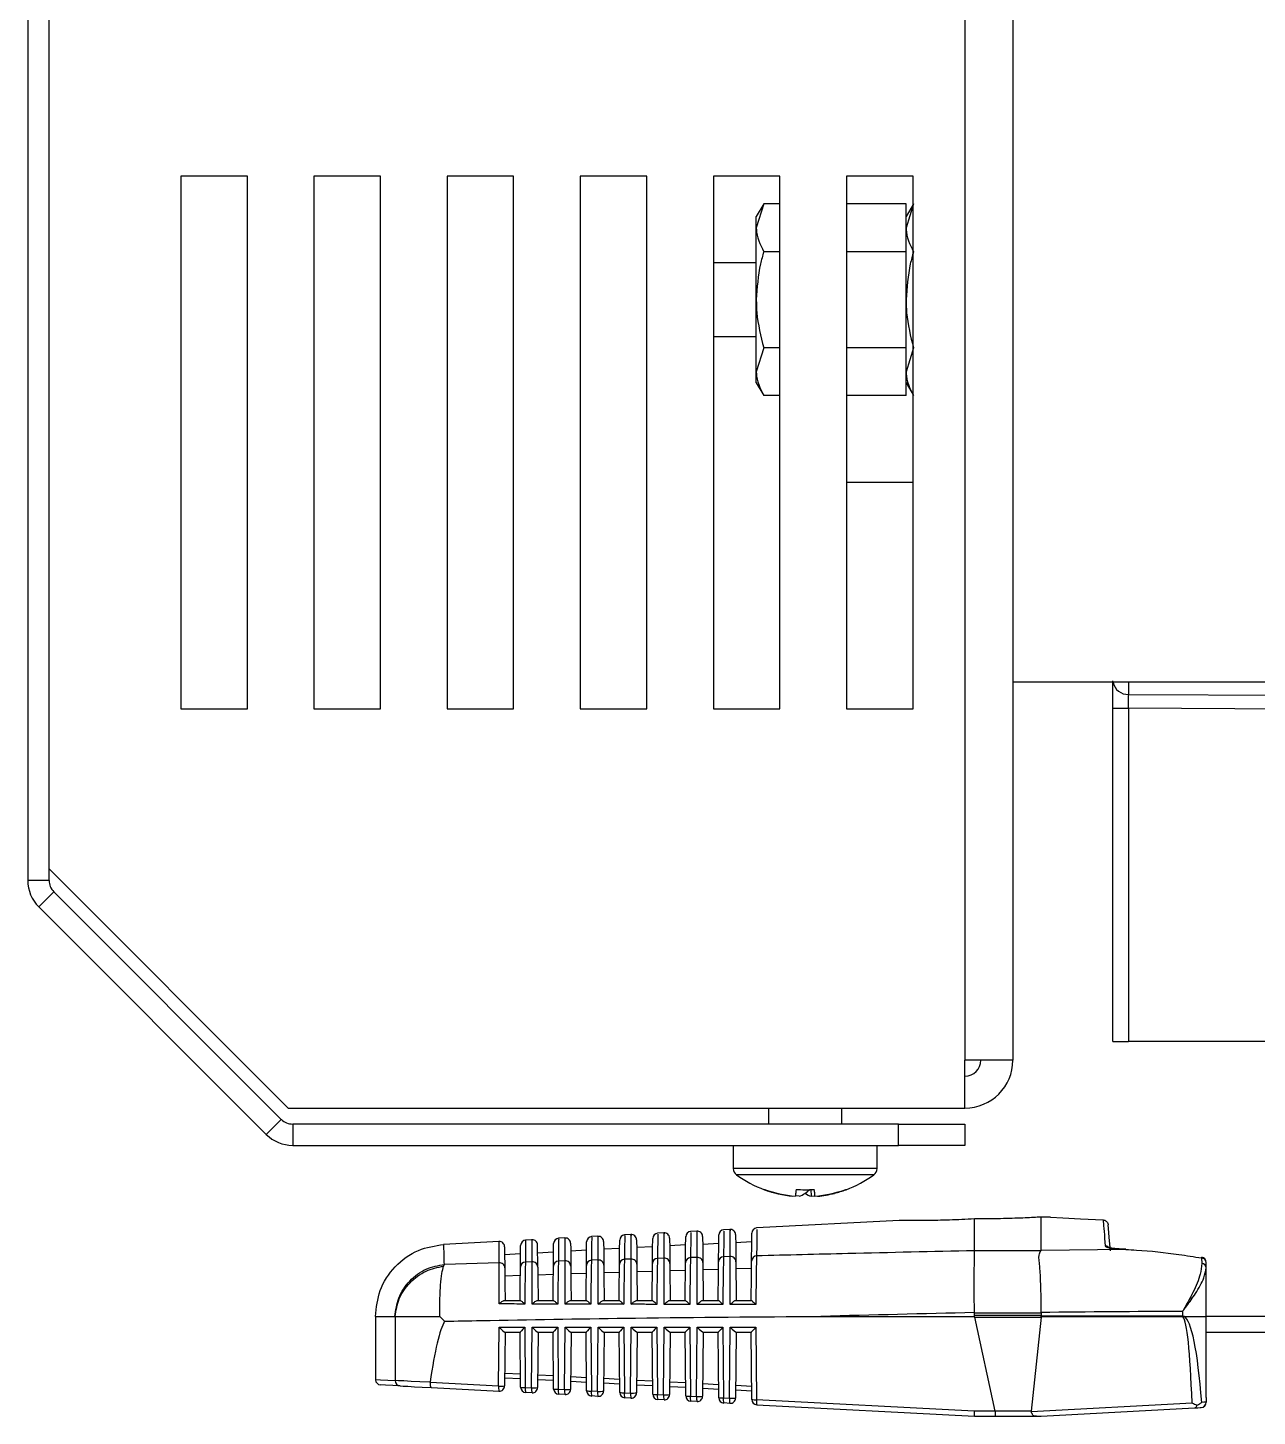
# Model space of a CAD drawing. Extents: x 17.3 to 113.1, y 4.8 to 84.5.
# Drawn here: x 48.222 to 50.531, y 69.276 to 71.884 of the extents above; entities that cross this region are included whole.
import ezdxf

# ---------------------------------------------------------------- set-up
doc = ezdxf.new("R2010")
doc.units = 0
doc.header["$MEASUREMENT"] = 0
doc.layers.add('OBJECT', color=7, linetype='CONTINUOUS')

msp = doc.modelspace()

# ---------------------------------------------------------------- linework, layer by layer
at = {"layer": 'OBJECT'}
for p, q in [((49.9817, 73.765), (49.9817, 69.945)), ((50.0717, 73.765), (50.0717, 69.945)), ((48.2217, 73.3876), (48.2217, 70.2824)), ((48.2617, 70.2824), (48.2617, 73.3876)), ((48.6342, 71.605), (48.5092, 71.605)), ((48.5092, 71.605), (48.5092, 70.605)), ((48.6342, 70.605), (48.6342, 71.605)), ((48.8842, 71.605), (48.7592, 71.605)), ((48.7592, 71.605), (48.7592, 70.605)), ((48.8842, 70.605), (48.8842, 71.605)), ((49.1342, 71.605), (49.0092, 71.605)), ((49.0092, 71.605), (49.0092, 70.605)), ((49.1342, 70.605), (49.1342, 71.605)), ((49.3842, 71.605), (49.2592, 71.605)), ((49.2592, 71.605), (49.2592, 70.605)), ((49.3842, 70.605), (49.3842, 71.605)), ((49.5092, 71.605), (49.5092, 70.605)), ((49.6342, 71.605), (49.5092, 71.605)), ((49.6342, 70.605), (49.6342, 71.605)), ((49.7592, 71.605), (49.7592, 70.605)), ((49.8842, 71.605), (49.7592, 71.605)), ((49.8842, 70.605), (49.8842, 71.605)), ((49.6038, 71.5531), (49.5899, 71.529)), ((49.6038, 71.5531), (49.5899, 71.5081)), ((49.6342, 71.5531), (49.6038, 71.5531)), ((49.8711, 71.5531), (49.7592, 71.5531)), ((49.885, 71.5531), (49.8711, 71.5081)), ((49.8711, 71.4631), (49.8711, 71.5531)), ((49.8842, 71.5517), (49.8711, 71.529)), ((49.5899, 71.5081), (49.5899, 71.529)), ((49.5899, 71.373), (49.5899, 71.5081)), ((49.6342, 71.4631), (49.6038, 71.4631)), ((49.8711, 71.4631), (49.7592, 71.4631)), ((49.8711, 71.2829), (49.8711, 71.4631)), ((49.5899, 71.442), (49.5092, 71.442)), ((49.5899, 71.2379), (49.5899, 71.373)), ((49.5092, 71.304), (49.5899, 71.304)), ((49.6038, 71.2829), (49.5899, 71.2379)), ((49.6342, 71.2829), (49.6038, 71.2829)), ((49.8711, 71.2829), (49.7592, 71.2829)), ((49.885, 71.2829), (49.8711, 71.2379)), ((49.8711, 71.1929), (49.8711, 71.2829)), ((49.5899, 71.217), (49.5899, 71.2379)), ((49.5899, 71.217), (49.6038, 71.1929)), ((49.8711, 71.217), (49.8842, 71.1943)), ((49.6342, 71.1929), (49.6038, 71.1929)), ((49.8711, 71.1929), (49.7592, 71.1929)), ((49.8842, 71.03), (49.7592, 71.03)), ((51.7597, 70.655), (50.0717, 70.655)), ((50.2892, 70.6317), (50.2892, 70.655)), ((50.2892, 70.6317), (50.6069, 70.6301)), ((48.5092, 70.605), (48.6342, 70.605)), ((48.7592, 70.605), (48.8842, 70.605)), ((49.0092, 70.605), (49.1342, 70.605)), ((49.2592, 70.605), (49.3842, 70.605)), ((49.5092, 70.605), (49.6342, 70.605)), ((49.7592, 70.605), (49.8842, 70.605)), ((50.2597, 70.6058), (50.2889, 70.6058)), ((50.2597, 69.98), (50.2597, 70.6058)), ((50.6056, 70.6043), (50.2889, 70.6058)), ((50.2889, 70.6058), (50.2889, 69.98)), ((48.2617, 70.3041), (48.7109, 69.855)), ((48.2617, 70.2824), (48.2217, 70.2824)), ((48.2705, 70.2612), (48.2422, 70.2329)), ((48.6979, 69.8338), (48.2705, 70.2612)), ((48.2422, 70.2329), (48.6697, 69.8055)), ((50.2597, 69.98), (50.2889, 69.98)), ((50.6017, 69.98), (50.2889, 69.98)), ((49.9817, 69.855), (49.9817, 69.945)), ((50.0717, 69.945), (49.9817, 69.945)), ((48.7109, 69.855), (49.9817, 69.855)), ((49.6127, 69.855), (49.6127, 69.825)), ((49.7507, 69.825), (49.7507, 69.855)), ((48.6979, 69.8338), (48.6697, 69.8055)), ((48.7192, 69.825), (48.7192, 69.785)), ((49.8567, 69.825), (48.7192, 69.825)), ((49.8567, 69.785), (49.8567, 69.825)), ((49.8567, 69.825), (49.9817, 69.825)), ((49.9817, 69.825), (49.9817, 69.785)), ((48.7192, 69.785), (49.8567, 69.785)), ((49.5467, 69.785), (49.5467, 69.7416)), ((49.8167, 69.7416), (49.8167, 69.785)), ((49.9817, 69.785), (49.8567, 69.785)), ((49.8167, 69.7416), (49.5467, 69.7416)), ((49.8105, 69.7294), (49.553, 69.7294)), ((49.6924, 69.702), (49.6931, 69.6895)), ((49.6584, 69.6895), (49.6585, 69.69)), ((49.6703, 69.6895), (49.6634, 69.6902)), ((49.6931, 69.6895), (49.7, 69.6902)), ((49.705, 69.6895), (49.7073, 69.6902)), ((49.705, 69.6895), (49.705, 69.69)), ((49.9997, 69.5872), (49.9997, 69.6467)), ((50.1247, 69.5878), (50.1247, 69.6502)), ((50.1426, 69.6503), (50.1425, 69.6503)), ((50.2411, 69.645), (50.2411, 69.645)), ((49.4165, 69.6207), (49.4047, 69.6201)), ((49.4784, 69.624), (49.4667, 69.6234)), ((49.5404, 69.6272), (49.5287, 69.6266)), ((49.8583, 69.6439), (49.5907, 69.6299)), ((49.1067, 69.6045), (49.0027, 69.599)), ((49.1469, 69.5562), (49.1473, 69.5972)), ((49.1687, 69.6077), (49.1567, 69.6071)), ((49.1796, 69.5565), (49.1792, 69.5978)), ((49.2306, 69.611), (49.2187, 69.6104)), ((49.2926, 69.6142), (49.2807, 69.6136)), ((49.3545, 69.6175), (49.3427, 69.6169)), ((49.3954, 69.5946), (49.3651, 69.593)), ((49.4574, 69.5979), (49.427, 69.5963)), ((49.4892, 69.5995), (49.5193, 69.6011)), ((49.5511, 69.6028), (49.5813, 69.6044)), ((49.1173, 69.58), (49.1471, 69.5816)), ((49.169, 69.5662), (49.1564, 69.5659)), ((49.1793, 69.5833), (49.2091, 69.5849)), ((49.231, 69.568), (49.2184, 69.5676)), ((49.2714, 69.5881), (49.2411, 69.5865)), ((49.293, 69.5697), (49.2804, 69.5693)), ((49.3334, 69.5914), (49.3031, 69.5898)), ((49.355, 69.5713), (49.3424, 69.571)), ((49.417, 69.573), (49.4044, 69.5726)), ((49.479, 69.5746), (49.4664, 69.5743)), ((49.5409, 69.5762), (49.5285, 69.5759)), ((49.9997, 69.5871), (49.9997, 69.5872)), ((50.1242, 69.5871), (49.9997, 69.5871)), ((50.1247, 69.5878), (50.1242, 69.5871)), ((50.2839, 69.5897), (50.1247, 69.5878)), ((50.2658, 69.5906), (50.2658, 69.5909)), ((50.2658, 69.5906), (50.2839, 69.5897)), ((50.2839, 69.5897), (50.284, 69.5899)), ((50.4261, 69.5735), (50.4264, 69.563)), ((49.0027, 69.5582), (49.0041, 69.5615)), ((49.107, 69.5645), (49.0041, 69.5615)), ((49.1468, 69.5404), (49.1177, 69.5394)), ((49.2088, 69.5424), (49.1797, 69.5414)), ((49.2708, 69.5443), (49.2417, 69.5434)), ((49.3328, 69.5463), (49.3037, 69.5454)), ((49.3948, 69.5482), (49.3656, 69.5473)), ((49.4568, 69.5502), (49.4276, 69.5493)), ((49.5189, 69.5521), (49.4896, 69.5512)), ((49.5809, 69.554), (49.5516, 69.5531)), ((50.4347, 69.5555), (50.4347, 69.5652)), ((50.4347, 69.4638), (50.4347, 69.5555)), ((49.1169, 69.4938), (49.1466, 69.4938)), ((49.179, 69.4938), (49.2086, 69.4938)), ((49.241, 69.4938), (49.2706, 69.4938)), ((49.3031, 69.4938), (49.3325, 69.4938)), ((49.3652, 69.4938), (49.3945, 69.4938)), ((49.4272, 69.4938), (49.4565, 69.4938)), ((49.4893, 69.4938), (49.5185, 69.4938)), ((49.5514, 69.4938), (49.5804, 69.4938)), ((48.8747, 69.4642), (48.8747, 69.3452)), ((48.9113, 69.4638), (48.9118, 69.4638)), ((48.9118, 69.4638), (48.9118, 69.3432)), ((48.9955, 69.4638), (49.0046, 69.4547)), ((49.7111, 69.4638), (49.9996, 69.4638)), ((49.9997, 69.4706), (50.1247, 69.4706)), ((49.9997, 69.4654), (49.9997, 69.4706)), ((50.1247, 69.4654), (49.9997, 69.4654)), ((50.0001, 69.4622), (50.1246, 69.4622)), ((50.0383, 69.286), (50.0001, 69.4622)), ((50.1246, 69.4622), (50.1059, 69.286)), ((50.1247, 69.4706), (50.1247, 69.4654)), ((50.1247, 69.463), (50.1247, 69.4646)), ((50.1247, 69.4646), (50.3903, 69.4646)), ((50.3902, 69.463), (50.1247, 69.463)), ((50.3903, 69.4731), (50.3903, 69.4646)), ((50.3933, 69.4638), (50.4347, 69.4638)), ((50.4347, 69.3115), (50.4347, 69.4638)), ((50.6162, 69.4638), (50.4347, 69.4638)), ((49.106, 69.3329), (49.107, 69.4433)), ((49.107, 69.4433), (49.155, 69.4433)), ((49.155, 69.4433), (49.156, 69.3303)), ((49.168, 69.3296), (49.169, 69.4433)), ((49.169, 69.4433), (49.217, 69.4433)), ((49.217, 69.4433), (49.2181, 69.327)), ((49.23, 69.3264), (49.231, 69.4433)), ((49.231, 69.4433), (49.279, 69.4433)), ((49.279, 69.4433), (49.2801, 69.3237)), ((49.2919, 69.3231), (49.293, 69.4433)), ((49.293, 69.4433), (49.341, 69.4433)), ((49.341, 69.4433), (49.3421, 69.3204)), ((49.3539, 69.3198), (49.355, 69.4433)), ((49.355, 69.4433), (49.403, 69.4433)), ((49.403, 69.4433), (49.4041, 69.3172)), ((49.4159, 69.3165), (49.417, 69.4433)), ((49.417, 69.4433), (49.465, 69.4433)), ((49.465, 69.4433), (49.4662, 69.3139)), ((49.4778, 69.3133), (49.479, 69.4433)), ((49.479, 69.4433), (49.527, 69.4433)), ((49.527, 69.4433), (49.5282, 69.3106)), ((49.5398, 69.31), (49.541, 69.4433)), ((49.541, 69.4433), (49.589, 69.4433)), ((49.589, 69.4433), (49.5902, 69.3073)), ((49.1181, 69.4338), (49.1172, 69.3333)), ((49.1464, 69.4338), (49.118, 69.4338)), ((49.1473, 69.3307), (49.1464, 69.4338)), ((49.1801, 69.4338), (49.1792, 69.3301)), ((49.2084, 69.4338), (49.18, 69.4338)), ((49.2093, 69.3274), (49.2084, 69.4338)), ((49.2421, 69.4338), (49.2412, 69.3268)), ((49.2704, 69.4338), (49.242, 69.4338)), ((49.2713, 69.3242), (49.2704, 69.4338)), ((49.3041, 69.4338), (49.3031, 69.3235)), ((49.3324, 69.4338), (49.304, 69.4338)), ((49.3333, 69.3209), (49.3324, 69.4338)), ((49.3661, 69.4338), (49.3651, 69.3203)), ((49.3944, 69.4338), (49.366, 69.4338)), ((49.3954, 69.3176), (49.3944, 69.4338)), ((49.4281, 69.4338), (49.4271, 69.317)), ((49.4564, 69.4338), (49.428, 69.4338)), ((49.4574, 69.3143), (49.4564, 69.4338)), ((49.4901, 69.4338), (49.4891, 69.3137)), ((49.5184, 69.4338), (49.49, 69.4338)), ((49.5194, 69.3111), (49.5184, 69.4338)), ((49.5521, 69.4338), (49.551, 69.3104)), ((49.5804, 69.4338), (49.552, 69.4338)), ((49.5815, 69.3078), (49.5804, 69.4338)), ((50.6162, 69.4338), (50.4347, 69.4338)), ((48.9773, 69.3397), (48.9774, 69.3401)), ((49.106, 69.3329), (48.9773, 69.3397)), ((49.1174, 69.3573), (49.147, 69.3558)), ((49.1471, 69.3463), (49.1174, 69.3479)), ((49.2091, 69.3431), (49.1793, 69.3446)), ((49.1794, 69.3541), (49.2091, 69.3525)), ((49.2712, 69.3398), (49.2413, 69.3414)), ((49.2414, 69.3508), (49.2711, 69.3492)), ((49.3033, 69.3475), (49.3331, 69.346)), ((49.3332, 69.3365), (49.3033, 69.3381)), ((49.3952, 69.3332), (49.3652, 69.3348)), ((49.3653, 69.3443), (49.3951, 69.3427)), ((49.4573, 69.33), (49.4272, 69.3316)), ((49.4273, 69.341), (49.4572, 69.3394)), ((49.4893, 69.3377), (49.5192, 69.3361)), ((49.5512, 69.3344), (49.5812, 69.3328)), ((48.9797, 69.3302), (49.1067, 69.3234)), ((49.156, 69.3303), (49.168, 69.3296)), ((49.1687, 69.3202), (49.1567, 69.3208)), ((49.2181, 69.327), (49.23, 69.3264)), ((49.2306, 69.3169), (49.2188, 69.3175)), ((49.2801, 69.3237), (49.2919, 69.3231)), ((49.2926, 69.3136), (49.2808, 69.3143)), ((49.3421, 69.3204), (49.3539, 69.3198)), ((49.3546, 69.3104), (49.3428, 69.311)), ((49.4041, 69.3172), (49.4159, 69.3165)), ((49.4166, 69.3071), (49.4048, 69.3077)), ((49.4662, 69.3139), (49.4778, 69.3133)), ((49.5193, 69.3267), (49.4892, 69.3283)), ((49.5282, 69.3106), (49.5398, 69.31)), ((49.5813, 69.3234), (49.5512, 69.325)), ((49.9988, 69.2858), (49.5902, 69.3073)), ((50.4347, 69.3115), (50.4346, 69.3026)), ((49.4785, 69.3038), (49.4669, 69.3044)), ((49.5405, 69.3005), (49.5289, 69.3012)), ((49.5909, 69.2979), (49.9997, 69.2763)), ((50.0383, 69.2858), (49.9988, 69.2858)), ((50.1059, 69.286), (50.0383, 69.286)), ((50.4083, 69.301), (50.1061, 69.2846)), ((50.1247, 69.2763), (50.413, 69.2919)), ((49.9997, 69.2763), (50.0389, 69.2763)), ((49.9997, 69.2763), (49.9997, 69.2763)), ((50.0389, 69.2763), (50.1164, 69.2763)), ((50.1164, 69.2763), (50.1247, 69.2763))]:
    msp.add_line(p, q, dxfattribs=at)
at = {"layer": 'OBJECT', "flags": 128}
for points in [[(49.6053, 69.702), (49.6065, 69.7019), (49.6066, 69.7019)], [(49.6646, 69.7023), (49.6644, 69.6998), (49.6642, 69.6976), (49.664, 69.6957), (49.6638, 69.694), (49.6637, 69.6925), (49.6635, 69.6912), (49.6634, 69.6903), (49.6634, 69.6895)], [(49.6945, 69.702), (49.6985, 69.7019), (49.6989, 69.7019)], [(49.7001, 69.6895), (49.7, 69.6903), (49.6999, 69.6912), (49.6998, 69.6925), (49.6997, 69.694), (49.6995, 69.6957), (49.6993, 69.6976), (49.6991, 69.6998), (49.6988, 69.7023)], [(49.758, 69.7023), (49.7582, 69.702), (49.7583, 69.7019), (49.7584, 69.7018), (49.7584, 69.7017)], [(50.1426, 69.6503), (50.1658, 69.6491), (50.1987, 69.6473), (50.2411, 69.645)], [(49.581, 69.5678), (49.5813, 69.6011), (49.5814, 69.6179), (49.5815, 69.62)], [(50.2548, 69.5871), (50.2525, 69.6128), (50.2511, 69.6291), (50.2505, 69.6359)], [(49.1172, 69.5946), (49.1172, 69.5946), (49.1173, 69.5846), (49.1176, 69.5548)], [(49.2089, 69.5579), (49.2092, 69.5898), (49.2093, 69.6005)], [(49.2412, 69.6011), (49.2412, 69.6011), (49.2413, 69.5904), (49.2415, 69.5583)], [(49.2709, 69.5596), (49.2712, 69.5878), (49.2713, 69.6019), (49.2713, 69.6037)], [(49.3031, 69.6043), (49.3032, 69.6026), (49.3033, 69.5883), (49.3035, 69.56)], [(49.3329, 69.5613), (49.3332, 69.5905), (49.3333, 69.6051), (49.3333, 69.607)], [(49.3651, 69.6076), (49.3651, 69.6057), (49.3653, 69.591), (49.3655, 69.5616)], [(49.395, 69.563), (49.3952, 69.5932), (49.3954, 69.6083), (49.3954, 69.6102)], [(49.4271, 69.6108), (49.4271, 69.6089), (49.4272, 69.5937), (49.4275, 69.5633)], [(49.457, 69.5646), (49.4572, 69.5958), (49.4574, 69.6115), (49.4574, 69.6135)], [(49.4891, 69.6141), (49.4891, 69.6121), (49.4892, 69.5963), (49.4895, 69.5649)], [(49.519, 69.5662), (49.5193, 69.5985), (49.5194, 69.6147), (49.5194, 69.6167)], [(49.551, 69.6173), (49.551, 69.6153), (49.5512, 69.599), (49.5515, 69.5665)], [(50.284, 69.5899), (50.2712, 69.5906), (50.2658, 69.5909)], [(48.8747, 69.3452), (48.884, 69.3447), (48.9118, 69.3432)], [(48.9211, 69.3332), (48.8934, 69.3347), (48.8842, 69.3352)], [(48.9774, 69.3401), (48.9582, 69.341), (48.9415, 69.3418), (48.9279, 69.3425), (48.9179, 69.3429), (48.9118, 69.3432)], [(48.9211, 69.3332), (48.9266, 69.333), (48.9355, 69.3325), (48.9477, 69.3318), (48.9626, 69.3311), (48.9797, 69.3302)], [(50.413, 69.2919), (50.4193, 69.2923), (50.4234, 69.2925), (50.4252, 69.2926)], [(50.4346, 69.3026), (50.4334, 69.3025), (50.4306, 69.3024), (50.4264, 69.3022)]]:
    msp.add_lwpolyline(points, dxfattribs=at)
at = {"layer": 'OBJECT'}
for centre, radius, start, end in [((50.2879, 70.6602), 0.0285, 190.4558, 272.6616), ((48.2917, 70.2824), 0.07, 180, 225), ((48.2917, 70.2824), 0.03, 180, 225), ((49.9817, 69.945), 0.09, 270, 0), ((49.9817, 69.945), 0.03, 270, 0), ((48.7192, 69.855), 0.03, 225, 270), ((48.7192, 69.855), 0.07, 225, 270), ((49.5617, 69.7416), 0.015, 180, 234.3318), ((49.6817, 69.9088), 0.2208, 234.3318, 249.6689), ((49.6817, 69.9088), 0.2208, 290.3311, 305.6682), ((49.8017, 69.7416), 0.015, 305.6682, 0), ((49.6755, 69.8847), 0.1959, 248.588, 264.9806), ((49.7094, 69.6166), 0.1347, 140.4853, 140.7846), ((49.6817, 69.9088), 0.2208, 249.6689, 255.6104), ((49.6817, 69.9104), 0.2216, 249.8784, 265.2556), ((49.6817, 69.9715), 0.2698, 266.3608, 273.6392), ((49.6575, 69.7316), 0.044, 286.9535, 318.1957), ((49.6817, 69.9104), 0.2216, 274.7445, 290.1216), ((49.6817, 69.9088), 0.2208, 284.3896, 290.3311), ((49.7022, 69.7235), 0.0352, 234.3289, 254.9799), ((49.6879, 69.8849), 0.1962, 275.0254, 284.385), ((49.4054, 69.6101), 0.01, 94.7262, 179.5), ((49.4171, 69.6107), 0.01, 0.5, 94.7997), ((49.4674, 69.6134), 0.01, 95.0939, 179.5), ((49.4791, 69.614), 0.01, 0.5, 95.1668), ((49.5294, 69.6166), 0.01, 95.4601, 179.5), ((49.541, 69.6172), 0.01, 0.5, 95.5324), ((49.5915, 69.6199), 0.01, 95.8247, 179.5), ((49.1072, 69.5945), 0.01, 0.5, 93.0138), ((49.1573, 69.5971), 0.01, 93.2409, 179.5), ((49.1692, 69.5978), 0.01, 0.5, 93.317), ((49.2193, 69.6004), 0.01, 93.6143, 179.5), ((49.2312, 69.601), 0.01, 0.5, 93.6897), ((49.2813, 69.6036), 0.01, 93.9863, 179.5), ((49.2931, 69.6042), 0.01, 0.5, 94.0611), ((49.3433, 69.6069), 0.01, 94.357, 179.5), ((49.3551, 69.6075), 0.01, 0.5, 94.4312), ((50.2449, 69.586), 0.0101, 48.8415, 87.3961), ((49.1696, 69.5563), 0.00992, 1.0799, 93.5151), ((49.2188, 69.5577), 0.00989, 92.3909, 178.9811), ((49.2316, 69.5581), 0.00991, 1.1004, 93.5334), ((49.2808, 69.5594), 0.00989, 92.3686, 178.9627), ((49.2936, 69.5598), 0.00991, 1.1212, 93.5523), ((49.3428, 69.5611), 0.00988, 92.3468, 178.9447), ((49.3556, 69.5614), 0.00991, 1.1439, 93.571), ((49.4048, 69.5628), 0.00988, 92.3282, 178.9225), ((49.4176, 69.5631), 0.00991, 1.1663, 93.5901), ((49.4668, 69.5644), 0.00987, 92.3034, 178.9057), ((49.4796, 69.5647), 0.0099, 1.1871, 93.6091), ((49.5289, 69.566), 0.00987, 92.2821, 178.8852), ((49.5416, 69.5663), 0.0099, 1.212, 93.6258), ((49.5909, 69.5676), 0.00987, 92.2596, 178.8651), ((50.4154, 69.5757), 0.011, 348.4515, 356.4001), ((50.4257, 69.5645), 0.00906, 4.3624, 87.1848), ((50.4247, 69.5652), 0.01, 0, 80.7454), ((49.1077, 69.5546), 0.00992, 1.0594, 93.4976), ((49.1568, 69.556), 0.00989, 92.4144, 178.9965), ((50.4262, 69.5544), 0.00857, 7.228, 88.6428), ((50.2713, 69.4646), 0.1189, 359.2258, 359.9861), ((50.2986, 69.5538), 0.1307, 315.4909, 316.4532), ((48.8847, 69.3452), 0.01, 183.5738, 266.9774), ((48.9217, 69.3431), 0.00991, 179.4484, 266.5254), ((49.1261, 69.3296), 0.0204, 170.7255, 197.6145), ((49.1095, 69.3873), 0.0546, 266.3209, 278.1315), ((49.1072, 69.3334), 0.01, 266.9774, 359.5), ((49.1537, 69.3712), 0.041, 261.0008, 273.3128), ((49.1573, 69.3308), 0.01, 180.5, 266.9774), ((49.1762, 69.327), 0.0204, 170.7255, 197.6145), ((49.1881, 69.3263), 0.0204, 170.7154, 197.6246), ((49.1715, 69.3841), 0.0546, 266.321, 278.1314), ((49.1692, 69.3302), 0.01, 266.9774, 359.5), ((49.2157, 69.3679), 0.041, 260.999, 273.3164), ((49.2193, 69.3275), 0.01, 180.5, 266.9774), ((49.2382, 69.3237), 0.0204, 170.7199, 197.6164), ((49.2501, 69.3231), 0.0204, 170.7192, 197.6172), ((49.2335, 69.3808), 0.0546, 266.3213, 278.131), ((49.2312, 69.3269), 0.01, 266.9774, 359.5), ((49.2777, 69.3646), 0.041, 261.0008, 273.3128), ((49.2813, 69.3242), 0.01, 180.5, 266.9774), ((49.3002, 69.3204), 0.0204, 170.7255, 197.6145), ((49.3121, 69.3198), 0.0204, 170.7192, 197.6172), ((49.2954, 69.3775), 0.0546, 266.3215, 278.1309), ((49.2931, 69.3236), 0.01, 266.9774, 359.5), ((49.3397, 69.3614), 0.041, 260.999, 273.3164), ((49.3433, 69.321), 0.01, 180.5, 266.9774), ((49.3623, 69.3172), 0.0204, 170.7195, 197.6168), ((49.374, 69.3165), 0.0204, 170.7255, 197.6145), ((49.3574, 69.3743), 0.0546, 266.3209, 278.1315), ((49.3551, 69.3203), 0.01, 266.9774, 359.5), ((49.4018, 69.3581), 0.041, 261.0025, 273.313), ((49.4054, 69.3177), 0.01, 180.5, 266.9774), ((49.4243, 69.3139), 0.0204, 170.7255, 197.6145), ((49.436, 69.3133), 0.0204, 170.7192, 197.6172), ((49.4194, 69.371), 0.0546, 266.321, 278.1314), ((49.4171, 69.3171), 0.01, 266.9774, 359.5), ((49.4638, 69.3548), 0.041, 261.0006, 273.313), ((49.4674, 69.3144), 0.01, 180.5, 266.9774), ((49.4863, 69.3106), 0.0204, 170.7195, 197.6169), ((49.498, 69.31), 0.0204, 170.7192, 197.6172), ((49.4813, 69.3677), 0.0546, 266.3213, 278.131), ((49.4791, 69.3138), 0.01, 266.9774, 359.5), ((49.5258, 69.3516), 0.041, 261.0025, 273.313), ((49.5294, 69.3111), 0.01, 180.5, 266.9774), ((49.5483, 69.3073), 0.0204, 170.7255, 197.6145), ((49.5599, 69.3067), 0.0204, 170.7255, 197.6145), ((49.5433, 69.3644), 0.0545, 266.3185, 278.1339), ((49.541, 69.3105), 0.01, 266.9774, 359.5), ((49.5879, 69.3483), 0.041, 261.0006, 273.313), ((49.5915, 69.3079), 0.01, 180.5, 266.9774), ((49.6104, 69.304), 0.0204, 170.7192, 197.6172), ((50.4246, 69.3026), 0.00999, 273.1446, 0.05), ((50.4247, 69.3026), 0.01, 273.1059, 359.191), ((50.434, 69.3024), 0.00067, 359.4951, 11.6551)]:
    msp.add_arc(centre, radius, start, end, dxfattribs=at)
for centre, major_axis, ratio, start_param, end_param in [((54.0181, 67.4013), (19.0675, 0), 0.111038, 1.783132, 1.798644), ((49.0224, 69.4654), (0.9773, 0), 0.122785, 6.270094, 6.283185), ((49.0217, 69.4654), (0.9787, -0.0064), 0.122438, 0.027376, 0.040465), ((49.0224, 69.4706), (0.9773, 0), 0.122785, 0, 0.00334), ((50.5729, 69.4654), (0.4485, 0.007), 0.267094, 3.102585, 3.109102), ((50.4825, 67.4013), (7.8848, 0), 0.262774, 1.582496, 1.616187), ((50.5726, 69.4706), (0.4478, 0), 0.267949, 3.137388, 3.141593), ((50.5726, 69.4654), (0.4478, 0), 0.267949, 3.141593, 3.148103), ((50.3825, 68.8935), (0.0078, 0.5695), 0.050872, 6.231217, 6.283881), ((50.3747, 68.8951), (0.0157, 0.5695), 0.101686, 6.233323, 6.285987), ((50.3825, 68.8935), (0.0078, 0.5695), 0.050872, 5.510552, 6.231217), ((50.3747, 68.8951), (0.0157, 0.5695), 0.101686, 5.511659, 6.233323), ((49.0298, 67.1741), (-0.0147, 2.2897), 0.052015, 0.088802, 0.329915), ((49.1082, 69.4438), (-0.00988, 0.00996), 0.087934, 1.536206, 3.054643), ((49.1563, 69.4438), (0.00991, 0.00999), 0.035372, 1.658206, 3.106542), ((49.1702, 69.4438), (-0.00988, 0.00996), 0.087934, 1.536206, 3.054643), ((49.2183, 69.4438), (0.00991, 0.00999), 0.035372, 1.658206, 3.106542), ((49.2322, 69.4438), (-0.00988, 0.00996), 0.087934, 1.536206, 3.054643), ((49.2803, 69.4438), (0.00991, 0.00999), 0.035372, 1.658206, 3.106542), ((49.2942, 69.4438), (-0.00988, 0.00996), 0.087934, 1.536206, 3.054643), ((49.3423, 69.4438), (0.00991, 0.00999), 0.035372, 1.658206, 3.106542), ((49.3562, 69.4438), (-0.00988, 0.00996), 0.087934, 1.536206, 3.054643), ((49.4043, 69.4438), (0.00991, 0.00999), 0.035372, 1.658206, 3.106542), ((49.4182, 69.4438), (-0.00988, 0.00996), 0.087934, 1.536206, 3.054643), ((49.4663, 69.4438), (0.00991, 0.00999), 0.035372, 1.658206, 3.106542), ((49.4802, 69.4438), (-0.00988, 0.00996), 0.087934, 1.536206, 3.054643), ((49.5283, 69.4438), (0.00991, 0.00999), 0.035372, 1.658206, 3.106542), ((49.5422, 69.4438), (-0.00988, 0.00996), 0.087934, 1.536206, 3.054643), ((49.5903, 69.4438), (0.00991, 0.00999), 0.035372, 1.658206, 3.106542), ((50, 69.2863), (0.00026, 0.01), 0.120424, 1.626333, 3.138416), ((49.9567, 69.2863), (0.0816, -0.0005), 0.122438, 0.001196, 0.027376), ((50.0389, 69.2863), (0, 0.01), 0.061163, 1.623156, 3.141593), ((50.1433, 69.2863), (0.0374, 0.0006), 0.267094, 3.109102, 3.249703)]:
    msp.add_ellipse(centre, major_axis=major_axis, ratio=ratio, start_param=start_param, end_param=end_param, dxfattribs=at)
for points, knots in [([(49.5899, 71.5081), (49.5899, 71.507), (49.5901, 71.4918), (49.5972, 71.4769), (49.6038, 71.4631)], [0, 0, 0, 0, 0.070185, 1, 1, 1, 1]), ([(49.8711, 71.5081), (49.8711, 71.507), (49.8713, 71.4918), (49.8784, 71.4769), (49.885, 71.4631)], [0, 0, 0, 0, 0.070185, 1, 1, 1, 1]), ([(49.6038, 71.4631), (49.6017, 71.4555), (49.5935, 71.4261), (49.5914, 71.3956), (49.5899, 71.373)], [0, 0, 0, 0, 0.257551, 1, 1, 1, 1]), ([(49.885, 71.4631), (49.8829, 71.4555), (49.8748, 71.4261), (49.8727, 71.3956), (49.8711, 71.373)], [0, 0, 0, 0, 0.257551, 1, 1, 1, 1]), ([(49.5899, 71.373), (49.5901, 71.3648), (49.5908, 71.3343), (49.5983, 71.3046), (49.6038, 71.2829)], [0, 0, 0, 0, 0.268634, 1, 1, 1, 1]), ([(49.8711, 71.373), (49.8713, 71.3648), (49.8721, 71.3343), (49.8796, 71.3046), (49.885, 71.2829)], [0, 0, 0, 0, 0.268634, 1, 1, 1, 1]), ([(49.5899, 71.2379), (49.5899, 71.2368), (49.5901, 71.2216), (49.5972, 71.2067), (49.6038, 71.1929)], [0, 0, 0, 0, 0.070185, 1, 1, 1, 1]), ([(49.8711, 71.2379), (49.8711, 71.2368), (49.8713, 71.2216), (49.8784, 71.2067), (49.885, 71.1929)], [0, 0, 0, 0, 0.070185, 1, 1, 1, 1]), ([(50.2597, 70.6058), (50.2597, 70.611), (50.2597, 70.6215), (50.2597, 70.636), (50.2597, 70.6487), (50.2597, 70.6547), (50.2597, 70.6576)], [0, 0, 0, 0, 0.2499898, 0.4998146, 0.7501668, 1, 1, 1, 1]), ([(50.2889, 70.6058), (50.2889, 70.6084), (50.2889, 70.6136), (50.289, 70.6209), (50.2891, 70.6272), (50.2892, 70.6302), (50.2892, 70.6317)], [0, 0, 0, 0, 0.249341, 0.49971, 0.74966, 1, 1, 1, 1]), ([(49.9997, 69.6467), (49.9837, 69.646), (49.9518, 69.6445), (49.909, 69.6437), (49.8769, 69.6436), (49.8584, 69.6438), (49.8583, 69.6438), (49.8583, 69.6438)], [0, 0, 0, 0, 0.213189, 0.426374, 0.63981, 0.854211, 1, 1, 1, 1]), ([(50.1245, 69.6502), (50.1154, 69.6497), (50.0971, 69.6487), (50.055, 69.6473), (50.0208, 69.6467), (50.0023, 69.6467), (49.9997, 69.6467)], [0, 0, 0, 0, 0.315106, 0.632943, 0.949791, 1, 1, 1, 1]), ([(50.1247, 69.6502), (50.1247, 69.6502), (50.1247, 69.6502), (50.1247, 69.6502), (50.1246, 69.6502), (50.1246, 69.6502), (50.1245, 69.6502)], [0, 0, 0, 0, 0.344546, 0.691935, 0.85964, 1, 1, 1, 1]), ([(50.1425, 69.6503), (50.1398, 69.6503), (50.1363, 69.6502), (50.1267, 69.6502), (50.1247, 69.6502)], [0, 0, 0, 0, 0.7918121, 1, 1, 1, 1]), ([(50.2411, 69.645), (50.2411, 69.6449), (50.2411, 69.6443), (50.2416, 69.6387), (50.2437, 69.6151), (50.2453, 69.596)], [0, 0, 0, 0, 0.045653, 0.228294, 1, 1, 1, 1]), ([(50.2411, 69.645), (50.2422, 69.6448), (50.2444, 69.6445), (50.2473, 69.6426), (50.2494, 69.64), (50.2503, 69.6376), (50.2505, 69.6362), (50.2505, 69.6359)], [0, 0, 0, 0, 0.235926, 0.471828, 0.707751, 0.925417, 1, 1, 1, 1]), ([(49.355, 69.5713), (49.355, 69.5727), (49.3549, 69.5793), (49.3547, 69.6034), (49.3545, 69.6218), (49.3546, 69.6165), (49.3546, 69.616)], [0, 0, 0, 0, 0.044163, 0.220841, 0.929294, 1, 1, 1, 1]), ([(49.417, 69.573), (49.417, 69.5743), (49.4169, 69.5811), (49.4167, 69.6057), (49.4165, 69.6248), (49.4166, 69.6194), (49.4166, 69.6188)], [0, 0, 0, 0, 0.0433812, 0.2169305, 0.9128348, 1, 1, 1, 1]), ([(49.4669, 69.6212), (49.4668, 69.6204), (49.4668, 69.6187), (49.4666, 69.5901), (49.4664, 69.5743)], [0, 0, 0, 0, 0.446366, 1, 1, 1, 1]), ([(49.479, 69.5746), (49.4789, 69.576), (49.4789, 69.5829), (49.4787, 69.6079), (49.4785, 69.6278), (49.4785, 69.6224), (49.4785, 69.6217)], [0, 0, 0, 0, 0.0426261, 0.2131545, 0.896941, 1, 1, 1, 1]), ([(49.5289, 69.624), (49.5289, 69.6234), (49.5289, 69.6221), (49.5286, 69.5925), (49.5285, 69.5759)], [0, 0, 0, 0, 0.438347, 1, 1, 1, 1]), ([(49.5409, 69.5762), (49.5409, 69.5776), (49.5409, 69.5846), (49.5406, 69.6101), (49.5405, 69.6308), (49.5405, 69.6254), (49.5405, 69.6246)], [0, 0, 0, 0, 0.041896, 0.209506, 0.881584, 1, 1, 1, 1]), ([(49.5909, 69.6269), (49.5909, 69.6265), (49.5909, 69.6255), (49.5906, 69.5949), (49.5905, 69.5774)], [0, 0, 0, 0, 0.4305753, 1, 1, 1, 1]), ([(48.8747, 69.4638), (48.8765, 69.4803), (48.8802, 69.5146), (48.9096, 69.5592), (48.9526, 69.591), (48.9867, 69.5964), (49.0031, 69.5991)], [0, 0, 0, 0, 0.240773, 0.500001, 0.759226, 1, 1, 1, 1]), ([(49.0041, 69.5615), (49.0038, 69.5724), (49.0032, 69.5943), (49.0031, 69.5975), (49.0031, 69.5991)], [0, 0, 0, 0, 0.496376, 1, 1, 1, 1]), ([(49.107, 69.5645), (49.107, 69.5657), (49.107, 69.572), (49.1068, 69.5952), (49.1067, 69.6003), (49.1067, 69.6044)], [0, 0, 0, 0, 0.047591, 0.237986, 1, 1, 1, 1]), ([(49.1567, 69.6068), (49.1567, 69.6053), (49.1567, 69.6021), (49.1565, 69.5781), (49.1564, 69.5659)], [0, 0, 0, 0, 0.490665, 1, 1, 1, 1]), ([(49.169, 69.5662), (49.169, 69.5675), (49.169, 69.5739), (49.1688, 69.5965), (49.1686, 69.6126), (49.1687, 69.6075), (49.1687, 69.6074)], [0, 0, 0, 0, 0.046684, 0.233452, 0.982381, 1, 1, 1, 1]), ([(49.2188, 69.6097), (49.2187, 69.6083), (49.2187, 69.6054), (49.2185, 69.5805), (49.2184, 69.5676)], [0, 0, 0, 0, 0.48119, 1, 1, 1, 1]), ([(49.231, 69.568), (49.231, 69.5693), (49.2309, 69.5757), (49.2307, 69.5988), (49.2306, 69.6157), (49.2306, 69.6105), (49.2306, 69.6102)], [0, 0, 0, 0, 0.045813, 0.2290933, 0.9640324, 1, 1, 1, 1]), ([(49.2808, 69.6126), (49.2808, 69.6113), (49.2807, 69.6087), (49.2805, 69.5829), (49.2804, 69.5693)], [0, 0, 0, 0, 0.472041, 1, 1, 1, 1]), ([(49.293, 69.5697), (49.293, 69.571), (49.2929, 69.5775), (49.2927, 69.6011), (49.2926, 69.6187), (49.2926, 69.6135), (49.2926, 69.6131)], [0, 0, 0, 0, 0.044973, 0.224892, 0.946348, 1, 1, 1, 1]), ([(49.3428, 69.6154), (49.3428, 69.6144), (49.3428, 69.6121), (49.3425, 69.5853), (49.3424, 69.571)], [0, 0, 0, 0, 0.463198, 1, 1, 1, 1]), ([(49.4048, 69.6183), (49.4048, 69.6174), (49.4048, 69.6154), (49.4046, 69.5877), (49.4044, 69.5726)], [0, 0, 0, 0, 0.454645, 1, 1, 1, 1]), ([(50.2453, 69.596), (50.2456, 69.5955), (50.2462, 69.5945), (50.2499, 69.593), (50.2552, 69.5918), (50.2609, 69.591), (50.2645, 69.5907), (50.2658, 69.5906)], [0, 0, 0, 0, 0.21906, 0.438021, 0.659216, 0.880003, 1, 1, 1, 1]), ([(50.2658, 69.5909), (50.2639, 69.591), (50.26, 69.5913), (50.2553, 69.5921), (50.2525, 69.5929), (50.2513, 69.5933), (50.2513, 69.5933), (50.2513, 69.5933)], [0, 0, 0, 0, 0.271923, 0.563055, 0.781759, 0.936426, 1, 1, 1, 1]), ([(49.1689, 69.487), (49.1689, 69.4892), (49.1689, 69.4978), (49.1688, 69.518), (49.1687, 69.5435), (49.1688, 69.5602), (49.169, 69.5648), (49.169, 69.5662)], [0, 0, 0, 0, 0.057936, 0.217495, 0.53703, 0.856976, 1, 1, 1, 1]), ([(49.2184, 69.5676), (49.2183, 69.566), (49.2181, 69.561), (49.2177, 69.5432), (49.2173, 69.5174), (49.2171, 69.4974), (49.217, 69.4892), (49.217, 69.4868)], [0, 0, 0, 0, 0.158036, 0.476676, 0.794816, 0.941862, 1, 1, 1, 1]), ([(49.2309, 69.4868), (49.2309, 69.4891), (49.2309, 69.4978), (49.2308, 69.5182), (49.2307, 69.544), (49.2308, 69.5615), (49.231, 69.5664), (49.231, 69.568)], [0, 0, 0, 0, 0.058197, 0.215686, 0.531014, 0.846742, 1, 1, 1, 1]), ([(49.2804, 69.5693), (49.2803, 69.5676), (49.2801, 69.5626), (49.2797, 69.5447), (49.2793, 69.5184), (49.2791, 69.4978), (49.279, 69.4891), (49.279, 69.4867)], [0, 0, 0, 0, 0.1560423, 0.4706588, 0.7847806, 0.9415952, 1, 1, 1, 1]), ([(49.2929, 69.4866), (49.2929, 69.489), (49.2929, 69.4978), (49.2927, 69.5183), (49.2927, 69.5445), (49.2928, 69.5628), (49.293, 69.5679), (49.293, 69.5697)], [0, 0, 0, 0, 0.058463, 0.213982, 0.525308, 0.837022, 1, 1, 1, 1]), ([(49.3424, 69.571), (49.3423, 69.5693), (49.3421, 69.5642), (49.3417, 69.5462), (49.3413, 69.5195), (49.3411, 69.4983), (49.341, 69.4889), (49.341, 69.4865)], [0, 0, 0, 0, 0.1541423, 0.4649258, 0.7752225, 0.9413265, 1, 1, 1, 1]), ([(49.3549, 69.4865), (49.3549, 69.4889), (49.3549, 69.4978), (49.3547, 69.5185), (49.3547, 69.545), (49.3548, 69.564), (49.3549, 69.5694), (49.355, 69.5713)], [0, 0, 0, 0, 0.058731, 0.2123738, 0.5198871, 0.8277773, 1, 1, 1, 1]), ([(49.4044, 69.5726), (49.4044, 69.5709), (49.4041, 69.5658), (49.4037, 69.5477), (49.4033, 69.5205), (49.4031, 69.4987), (49.403, 69.4888), (49.403, 69.4864)], [0, 0, 0, 0, 0.1523344, 0.4594619, 0.7661097, 0.9410542, 1, 1, 1, 1]), ([(49.4169, 69.4863), (49.4169, 69.4888), (49.4169, 69.4978), (49.4167, 69.5186), (49.4167, 69.5455), (49.4168, 69.5652), (49.4169, 69.5709), (49.417, 69.573)], [0, 0, 0, 0, 0.059002, 0.210856, 0.514734, 0.818981, 1, 1, 1, 1]), ([(49.4664, 69.5743), (49.4664, 69.5725), (49.4661, 69.5673), (49.4657, 69.5491), (49.4654, 69.5215), (49.4651, 69.4991), (49.465, 69.4887), (49.465, 69.4862)], [0, 0, 0, 0, 0.150604, 0.454245, 0.75741, 0.940779, 1, 1, 1, 1]), ([(49.4789, 69.4862), (49.4789, 69.4887), (49.4789, 69.4977), (49.4787, 69.5188), (49.4787, 69.546), (49.4787, 69.5664), (49.4789, 69.5723), (49.479, 69.5746)], [0, 0, 0, 0, 0.059276, 0.209422, 0.509832, 0.8106, 1, 1, 1, 1]), ([(49.5184, 69.4938), (49.5185, 69.505), (49.5186, 69.5275), (49.5189, 69.5539), (49.5189, 69.562), (49.519, 69.5662)], [0, 0, 0, 0, 0.324748, 0.649449, 1, 1, 1, 1]), ([(49.5285, 69.5759), (49.5284, 69.5741), (49.5282, 69.5688), (49.5278, 69.5505), (49.5274, 69.5225), (49.5271, 69.4996), (49.527, 69.4886), (49.527, 69.486)], [0, 0, 0, 0, 0.148954, 0.44926, 0.7491, 0.940503, 1, 1, 1, 1]), ([(49.5409, 69.486), (49.5409, 69.4886), (49.5409, 69.4977), (49.5407, 69.5189), (49.5406, 69.5464), (49.5407, 69.5675), (49.5409, 69.5737), (49.5409, 69.5762)], [0, 0, 0, 0, 0.059552, 0.208065, 0.505163, 0.802607, 1, 1, 1, 1]), ([(49.5515, 69.5665), (49.5515, 69.5627), (49.5516, 69.5549), (49.5518, 69.529), (49.552, 69.5057), (49.5521, 69.4938)], [0, 0, 0, 0, 0.327833, 0.655734, 1, 1, 1, 1]), ([(49.5804, 69.4938), (49.5805, 69.5051), (49.5806, 69.5277), (49.5809, 69.5549), (49.581, 69.5633), (49.581, 69.5678)], [0, 0, 0, 0, 0.320863, 0.641683, 1, 1, 1, 1]), ([(49.5905, 69.5774), (49.5904, 69.5757), (49.5902, 69.5703), (49.5898, 69.5519), (49.5894, 69.5234), (49.5891, 69.5), (49.589, 69.4885), (49.589, 69.4859)], [0, 0, 0, 0, 0.147377, 0.444496, 0.741155, 0.940222, 1, 1, 1, 1]), ([(49.9997, 69.5872), (49.9204, 69.5854), (49.784, 69.5822), (49.6476, 69.5789), (49.5905, 69.5774)], [0, 0, 0, 0, 0.58145, 1, 1, 1, 1]), ([(49.9997, 69.471), (49.9994, 69.4844), (49.9989, 69.5114), (49.9991, 69.547), (49.9999, 69.5744), (49.9998, 69.583), (49.9997, 69.5871)], [0, 0, 0, 0, 0.253583, 0.507165, 0.760847, 1, 1, 1, 1]), ([(50.1247, 69.4711), (50.1248, 69.4762), (50.125, 69.4948), (50.1242, 69.5258), (50.1226, 69.558), (50.1195, 69.5785), (50.1229, 69.5847), (50.1242, 69.5871)], [0, 0, 0, 0, 0.097508, 0.351331, 0.599305, 0.843154, 1, 1, 1, 1]), ([(50.2839, 69.5897), (50.2906, 69.5893), (50.3239, 69.5872), (50.3714, 69.5825), (50.4119, 69.5758), (50.4261, 69.5735)], [0, 0, 0, 0, 0.139684, 0.698664, 1, 1, 1, 1]), ([(48.9113, 69.4638), (48.9129, 69.4755), (48.9162, 69.4998), (48.9377, 69.5316), (48.9683, 69.5547), (48.9925, 69.5593), (49.0041, 69.5615)], [0, 0, 0, 0, 0.2411708, 0.4999999, 0.7588284, 1, 1, 1, 1]), ([(48.9118, 69.4638), (48.9135, 69.4749), (48.9172, 69.498), (48.9382, 69.5283), (48.968, 69.5507), (48.9914, 69.5558), (49.0027, 69.5582)], [0, 0, 0, 0, 0.241561, 0.5, 0.758437, 1, 1, 1, 1]), ([(48.9955, 69.4638), (48.9955, 69.4745), (48.9955, 69.4959), (48.997, 69.5235), (48.9993, 69.5458), (49.0016, 69.5541), (49.0027, 69.5582)], [0, 0, 0, 0, 0.2499997, 0.4999993, 0.7500001, 1, 1, 1, 1]), ([(49.1069, 69.4871), (49.1069, 69.4894), (49.1069, 69.4978), (49.1068, 69.5178), (49.1067, 69.5429), (49.1069, 69.5589), (49.107, 69.5632), (49.107, 69.5645)], [0, 0, 0, 0, 0.0576778, 0.2194144, 0.5433771, 0.8677647, 1, 1, 1, 1]), ([(49.1176, 69.5548), (49.1176, 69.5512), (49.1177, 69.544), (49.1179, 69.5212), (49.118, 69.5021), (49.1181, 69.4938)], [0, 0, 0, 0, 0.361188, 0.722454, 1, 1, 1, 1]), ([(49.1464, 69.4938), (49.1464, 69.5045), (49.1466, 69.5258), (49.1468, 69.5472), (49.1469, 69.5534), (49.1469, 69.5562)], [0, 0, 0, 0, 0.352894, 0.705725, 1, 1, 1, 1]), ([(49.1564, 69.5659), (49.1563, 69.5643), (49.1561, 69.5594), (49.1557, 69.5417), (49.1553, 69.5163), (49.1551, 69.4969), (49.155, 69.4893), (49.155, 69.487)], [0, 0, 0, 0, 0.1601304, 0.4830013, 0.8053634, 0.9421246, 1, 1, 1, 1]), ([(49.1796, 69.5565), (49.1796, 69.5529), (49.1796, 69.5457), (49.1799, 69.5223), (49.18, 69.5026), (49.1801, 69.4938)], [0, 0, 0, 0, 0.355594, 0.711265, 1, 1, 1, 1]), ([(49.2084, 69.4938), (49.2084, 69.5046), (49.2086, 69.5261), (49.2088, 69.5484), (49.2089, 69.5549), (49.2089, 69.5579)], [0, 0, 0, 0, 0.3475313, 0.6950023, 1, 1, 1, 1]), ([(49.2415, 69.5583), (49.2416, 69.5546), (49.2416, 69.5473), (49.2418, 69.5235), (49.242, 69.5032), (49.2421, 69.4938)], [0, 0, 0, 0, 0.350315, 0.700707, 1, 1, 1, 1]), ([(49.2704, 69.4938), (49.2704, 69.5047), (49.2706, 69.5264), (49.2708, 69.5496), (49.2709, 69.5564), (49.2709, 69.5596)], [0, 0, 0, 0, 0.342465, 0.684877, 1, 1, 1, 1]), ([(49.3035, 69.56), (49.3036, 69.5563), (49.3036, 69.5489), (49.3038, 69.5246), (49.304, 69.5037), (49.3041, 69.4938)], [0, 0, 0, 0, 0.345326, 0.690724, 1, 1, 1, 1]), ([(49.3324, 69.4938), (49.3324, 69.5048), (49.3326, 69.5267), (49.3328, 69.5507), (49.3329, 69.5578), (49.3329, 69.5613)], [0, 0, 0, 0, 0.337676, 0.675298, 1, 1, 1, 1]), ([(49.3655, 69.5616), (49.3655, 69.5579), (49.3656, 69.5504), (49.3658, 69.5258), (49.366, 69.5042), (49.3661, 69.4938)], [0, 0, 0, 0, 0.340602, 0.681276, 1, 1, 1, 1]), ([(49.3944, 69.4938), (49.3944, 69.5049), (49.3946, 69.527), (49.3949, 69.5518), (49.3949, 69.5592), (49.395, 69.563)], [0, 0, 0, 0, 0.3331376, 0.6662231, 1, 1, 1, 1]), ([(49.4275, 69.5633), (49.4275, 69.5595), (49.4276, 69.5519), (49.4278, 69.5269), (49.428, 69.5047), (49.4281, 69.4938)], [0, 0, 0, 0, 0.336123, 0.672317, 1, 1, 1, 1]), ([(49.4564, 69.4938), (49.4564, 69.5049), (49.4566, 69.5272), (49.4569, 69.5529), (49.4569, 69.5606), (49.457, 69.5646)], [0, 0, 0, 0, 0.328834, 0.657618, 1, 1, 1, 1]), ([(49.4895, 69.5649), (49.4895, 69.5611), (49.4896, 69.5535), (49.4898, 69.528), (49.49, 69.5052), (49.4901, 69.4938)], [0, 0, 0, 0, 0.331872, 0.663815, 1, 1, 1, 1]), ([(50.4264, 69.563), (50.4258, 69.5566), (50.4243, 69.5402), (50.4111, 69.5101), (50.398, 69.4861), (50.3909, 69.4742), (50.3903, 69.4732), (50.3903, 69.4731)], [0, 0, 0, 0, 0.244745, 0.62673, 0.967928, 0.996143, 1, 1, 1, 1]), ([(50.3903, 69.4731), (50.3903, 69.4732), (50.3911, 69.4742), (50.3937, 69.4775), (50.4022, 69.4887), (50.4166, 69.5091), (50.4314, 69.5345), (50.4337, 69.5491), (50.4347, 69.5555)], [0, 0, 0, 0, 0.003659, 0.034965, 0.112488, 0.381452, 0.732443, 1, 1, 1, 1]), ([(49.1069, 69.4871), (49.107, 69.4872), (49.1073, 69.4875), (49.109, 69.4891), (49.1117, 69.4914), (49.1149, 69.4934), (49.1163, 69.4937), (49.1169, 69.4938)], [0, 0, 0, 0, 0.008661, 0.099994, 0.471216, 0.763091, 1, 1, 1, 1]), ([(49.1466, 69.4938), (49.147, 69.4937), (49.1478, 69.4934), (49.1504, 69.4914), (49.153, 69.489), (49.1547, 69.4874), (49.155, 69.487), (49.155, 69.487)], [0, 0, 0, 0, 0.229451, 0.521605, 0.90544, 0.991712, 1, 1, 1, 1]), ([(49.1689, 69.487), (49.169, 69.487), (49.1694, 69.4874), (49.1712, 69.4891), (49.174, 69.4915), (49.177, 69.4934), (49.1784, 69.4937), (49.179, 69.4938)], [0, 0, 0, 0, 0.008541, 0.122923, 0.485791, 0.769313, 1, 1, 1, 1]), ([(49.2086, 69.4938), (49.209, 69.4937), (49.2097, 69.4934), (49.2123, 69.4914), (49.2148, 69.489), (49.2166, 69.4873), (49.217, 69.4869), (49.217, 69.4868)], [0, 0, 0, 0, 0.223272, 0.50627, 0.880296, 0.991792, 1, 1, 1, 1]), ([(49.2309, 69.4868), (49.231, 69.4868), (49.2315, 69.4874), (49.2333, 69.4891), (49.2362, 69.4915), (49.2392, 69.4934), (49.2405, 69.4937), (49.241, 69.4938)], [0, 0, 0, 0, 0.0084354, 0.1450509, 0.4996923, 0.7752309, 1, 1, 1, 1]), ([(49.2706, 69.4938), (49.2709, 69.4937), (49.2716, 69.4934), (49.2741, 69.4915), (49.2767, 69.489), (49.2785, 69.4872), (49.279, 69.4867), (49.279, 69.4867)], [0, 0, 0, 0, 0.217462, 0.491763, 0.856156, 0.991897, 1, 1, 1, 1]), ([(49.2929, 69.4866), (49.293, 69.4867), (49.2936, 69.4873), (49.2955, 69.4891), (49.2984, 69.4916), (49.3013, 69.4934), (49.3026, 69.4937), (49.3031, 69.4938)], [0, 0, 0, 0, 0.00834, 0.166402, 0.512968, 0.780861, 1, 1, 1, 1]), ([(49.3325, 69.4938), (49.3328, 69.4937), (49.3335, 69.4934), (49.3359, 69.4915), (49.3385, 69.4891), (49.3404, 69.4872), (49.341, 69.4865), (49.341, 69.4865)], [0, 0, 0, 0, 0.211945, 0.477993, 0.832959, 0.991967, 1, 1, 1, 1]), ([(49.3549, 69.4865), (49.355, 69.4865), (49.3557, 69.4872), (49.3576, 69.4891), (49.3606, 69.4916), (49.3635, 69.4934), (49.3646, 69.4937), (49.3652, 69.4938)], [0, 0, 0, 0, 0.008233, 0.187014, 0.525642, 0.786197, 1, 1, 1, 1]), ([(49.3945, 69.4938), (49.3948, 69.4937), (49.3954, 69.4934), (49.3977, 69.4916), (49.4003, 69.4891), (49.4023, 69.4871), (49.403, 69.4864), (49.403, 69.4864)], [0, 0, 0, 0, 0.206753, 0.464931, 0.810728, 0.99205, 1, 1, 1, 1]), ([(49.4169, 69.4863), (49.417, 69.4864), (49.4177, 69.4871), (49.4198, 69.4891), (49.4228, 69.4916), (49.4256, 69.4935), (49.4267, 69.4937), (49.4272, 69.4938)], [0, 0, 0, 0, 0.008151, 0.206913, 0.537757, 0.791264, 1, 1, 1, 1]), ([(49.4565, 69.4938), (49.4567, 69.4937), (49.4573, 69.4935), (49.4595, 69.4916), (49.4622, 69.4891), (49.4642, 69.487), (49.465, 69.4862), (49.465, 69.4862)], [0, 0, 0, 0, 0.201833, 0.452548, 0.789383, 0.992118, 1, 1, 1, 1]), ([(49.4789, 69.4862), (49.479, 69.4862), (49.48, 69.4873), (49.4823, 69.4895), (49.4853, 69.4919), (49.4878, 69.4935), (49.4888, 69.4937), (49.4893, 69.4938)], [0, 0, 0, 0, 0.0080655, 0.2827227, 0.5937989, 0.7961153, 1, 1, 1, 1]), ([(49.5185, 69.4938), (49.5187, 69.4937), (49.5193, 69.4935), (49.5214, 69.4917), (49.5241, 69.4891), (49.5261, 69.487), (49.527, 69.4861), (49.527, 69.486)], [0, 0, 0, 0, 0.1971873, 0.4407969, 0.7689255, 0.9921921, 1, 1, 1, 1]), ([(49.5409, 69.486), (49.541, 69.486), (49.5421, 69.4872), (49.5445, 69.4895), (49.5475, 69.492), (49.5499, 69.4935), (49.5509, 69.4937), (49.5514, 69.4938)], [0, 0, 0, 0, 0.007981, 0.299108, 0.602918, 0.800707, 1, 1, 1, 1]), ([(49.5804, 69.4938), (49.5807, 69.4937), (49.5812, 69.4935), (49.5832, 69.4917), (49.5859, 69.4891), (49.588, 69.4869), (49.589, 69.4859), (49.589, 69.4859)], [0, 0, 0, 0, 0.192784, 0.429644, 0.749307, 0.992251, 1, 1, 1, 1]), ([(48.8747, 69.4638), (48.8763, 69.4638), (48.8793, 69.4638), (48.9007, 69.4638), (48.9113, 69.4638)], [0, 0, 0, 0, 0.5, 1, 1, 1, 1]), ([(48.9118, 69.4638), (48.9146, 69.4638), (48.9203, 69.4638), (48.9395, 69.4638), (48.9646, 69.4638), (48.9852, 69.4638), (48.9955, 69.4638)], [0, 0, 0, 0, 0.250001, 0.499999, 0.750001, 1, 1, 1, 1]), ([(49.0046, 69.4547), (49.0103, 69.4548), (49.0388, 69.4553), (49.1582, 69.4575), (49.3879, 69.4615), (49.595, 69.463), (49.7111, 69.4638)], [0, 0, 0, 0, 0.024148, 0.120739, 0.507103, 1, 1, 1, 1]), ([(49.155, 69.487), (49.1484, 69.487), (49.1324, 69.4871), (49.1164, 69.4871), (49.1069, 69.4871)], [0, 0, 0, 0, 0.412318, 1, 1, 1, 1]), ([(49.217, 69.4868), (49.2104, 69.4869), (49.1944, 69.4869), (49.1784, 69.4869), (49.1689, 69.487)], [0, 0, 0, 0, 0.412358, 1, 1, 1, 1]), ([(49.279, 69.4867), (49.2724, 69.4867), (49.2564, 69.4867), (49.2404, 69.4868), (49.2309, 69.4868)], [0, 0, 0, 0, 0.412395, 1, 1, 1, 1]), ([(49.341, 69.4865), (49.3344, 69.4865), (49.3184, 69.4866), (49.3024, 69.4866), (49.2929, 69.4866)], [0, 0, 0, 0, 0.41243, 1, 1, 1, 1]), ([(49.403, 69.4864), (49.3964, 69.4864), (49.3804, 69.4864), (49.3644, 69.4865), (49.3549, 69.4865)], [0, 0, 0, 0, 0.4124608, 1, 1, 1, 1]), ([(49.465, 69.4862), (49.4584, 69.4862), (49.4424, 69.4863), (49.4264, 69.4863), (49.4169, 69.4863)], [0, 0, 0, 0, 0.412499, 1, 1, 1, 1]), ([(49.527, 69.486), (49.5204, 69.4861), (49.5044, 69.4861), (49.4884, 69.4861), (49.4789, 69.4862)], [0, 0, 0, 0, 0.412524, 1, 1, 1, 1]), ([(49.589, 69.4859), (49.5824, 69.4859), (49.5664, 69.486), (49.5504, 69.486), (49.5409, 69.486)], [0, 0, 0, 0, 0.412558, 1, 1, 1, 1]), ([(48.9773, 69.3397), (48.9773, 69.3386), (48.9773, 69.3364), (48.9777, 69.3335), (48.9783, 69.3313), (48.979, 69.3304), (48.9795, 69.3302), (48.9797, 69.3302), (48.9797, 69.3302)], [0, 0, 0, 0, 0.219285, 0.43851, 0.65924, 0.882982, 0.985818, 1, 1, 1, 1]), ([(50.1164, 69.2763), (50.1149, 69.2763), (50.1124, 69.2764), (50.1098, 69.2775), (50.1083, 69.2796), (50.1072, 69.2822), (50.1064, 69.284), (50.1061, 69.2846)], [0, 0, 0, 0, 0.281499, 0.477143, 0.672465, 0.878458, 1, 1, 1, 1]), ([(50.4172, 69.2963), (50.4143, 69.2978), (50.4114, 69.2993), (50.4083, 69.301), (50.4083, 69.301)], [0, 0, 0, 0, 0.980022, 1, 1, 1, 1]), ([(50.413, 69.2919), (50.413, 69.2919), (50.4134, 69.292), (50.4143, 69.2922), (50.4157, 69.2932), (50.4167, 69.2949), (50.4171, 69.2961), (50.4172, 69.2963)], [0, 0, 0, 0, 0.01718, 0.202305, 0.556615, 0.898384, 1, 1, 1, 1]), ([(50.4264, 69.3022), (50.4263, 69.3022), (50.4247, 69.3007), (50.4218, 69.2987), (50.4182, 69.2969), (50.4172, 69.2963)], [0, 0, 0, 0, 0.021191, 0.717119, 1, 1, 1, 1])]:
    msp.add_open_spline(points, degree=3, knots=knots, dxfattribs=at)

doc.saveas('drawing.dxf')
